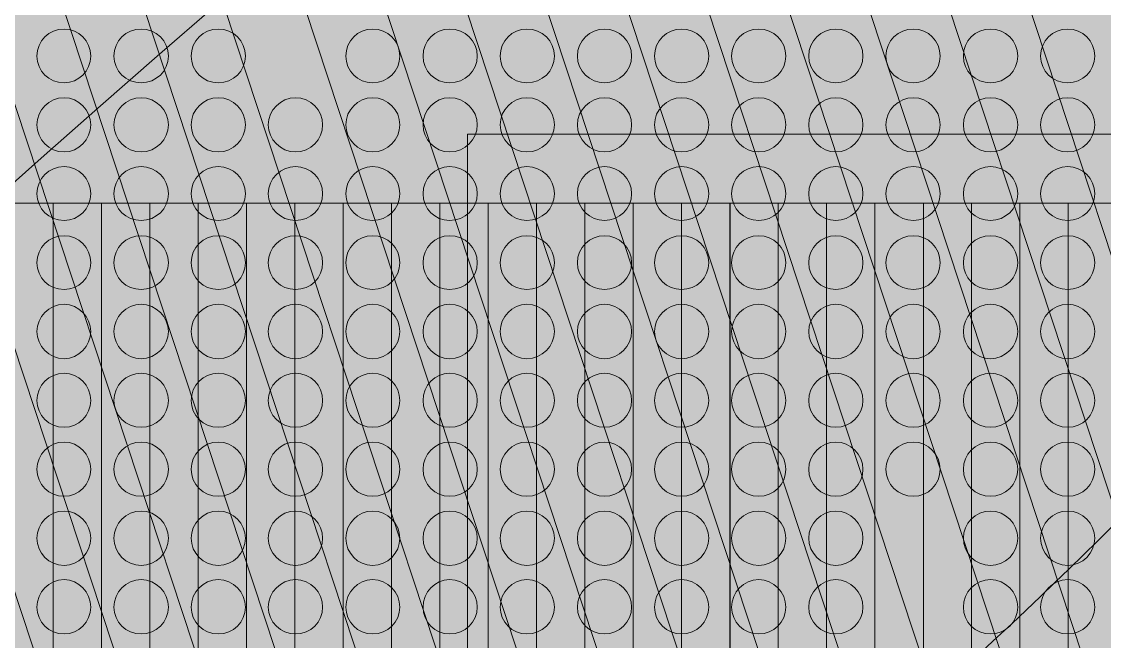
# Model space of a CAD drawing. Header units: inches. Extents: x 243 to 900, y -519 to -86.
# Drawn here: x 538.22 to 572.91, y -221.94 to -202.09 of the extents above; entities that cross this region are included whole.
import ezdxf

# ---------------------------------------------------------------- set-up
doc = ezdxf.new("R2010")
doc.units = ezdxf.units.IN
doc.header["$MEASUREMENT"] = 0
doc.layers.add('Layer 1', color=7, linetype='Continuous')

# ---------------------------------------------------------------- blocks, each defined once
blk = doc.blocks.new('block 3')
at = {"layer": 'Layer 1', "lineweight": 0}
blk.add_open_spline([(898.138, -484.267), (898.138, -494.991), (889.368, -503.763), (878.645, -503.763), (878.645, -503.763), (266.12, -503.763), (266.12, -503.763), (255.397, -503.763), (246.624, -494.991), (246.624, -484.267), (246.624, -484.267), (246.624, -108.507), (246.624, -108.507), (246.624, -97.783), (255.397, -89.011), (266.12, -89.011), (266.12, -89.011), (878.645, -89.011), (878.645, -89.011), (889.368, -89.011), (898.138, -97.783), (898.138, -108.507), (898.138, -108.507), (898.138, -484.267), (898.138, -484.267)], degree=3, knots=[0, 0, 0, 0, 1, 1, 1, 2, 2, 2, 3, 3, 3, 4, 4, 4, 5, 5, 5, 6, 6, 6, 7, 7, 7, 8, 8, 8, 8], dxfattribs=at)
blk = doc.blocks.new('block 2')
at = {"layer": 'Layer 1'}
blk.add_blockref('block 3', (0, 0), dxfattribs=at)
blk = doc.blocks.new('block 34')
at = {"layer": 'Layer 1', "lineweight": 0}
for points in [[(540.43, -203.195), (540.43, -203.669), (540.049, -204.049), (539.573, -204.049), (539.087, -204.049), (538.706, -203.669), (538.706, -203.195), (538.706, -202.706), (539.087, -202.327), (539.573, -202.327), (540.049, -202.327), (540.43, -202.706), (540.43, -203.195)], [(542.918, -203.195), (542.918, -203.669), (542.521, -204.049), (542.048, -204.049), (541.559, -204.049), (541.175, -203.669), (541.175, -203.195), (541.175, -202.706), (541.559, -202.327), (542.048, -202.327), (542.521, -202.327), (542.918, -202.706), (542.918, -203.195)], [(545.387, -203.195), (545.387, -203.669), (544.993, -204.049), (544.517, -204.049), (544.031, -204.049), (543.65, -203.669), (543.65, -203.195), (543.65, -202.706), (544.031, -202.327), (544.517, -202.327), (544.993, -202.327), (545.387, -202.706), (545.387, -203.195)], [(550.334, -203.195), (550.334, -203.669), (549.953, -204.049), (549.461, -204.049), (548.991, -204.049), (548.607, -203.669), (548.607, -203.195), (548.607, -202.706), (548.991, -202.327), (549.461, -202.327), (549.953, -202.327), (550.334, -202.706), (550.334, -203.195)], [(552.819, -203.195), (552.819, -203.669), (552.422, -204.049), (551.933, -204.049), (551.463, -204.049), (551.079, -203.669), (551.079, -203.195), (551.079, -202.706), (551.463, -202.327), (551.933, -202.327), (552.422, -202.327), (552.819, -202.706), (552.819, -203.195)], [(555.291, -203.195), (555.291, -203.669), (554.894, -204.049), (554.411, -204.049), (553.932, -204.049), (553.554, -203.669), (553.554, -203.195), (553.554, -202.706), (553.932, -202.327), (554.411, -202.327), (554.894, -202.327), (555.291, -202.706), (555.291, -203.195)], [(557.766, -203.195), (557.766, -203.669), (557.369, -204.049), (556.893, -204.049), (556.423, -204.049), (556.026, -203.669), (556.026, -203.195), (556.026, -202.706), (556.423, -202.327), (556.893, -202.327), (557.369, -202.327), (557.766, -202.706), (557.766, -203.195)], [(560.235, -203.195), (560.235, -203.669), (559.841, -204.049), (559.365, -204.049), (558.892, -204.049), (558.498, -203.669), (558.498, -203.195), (558.498, -202.706), (558.892, -202.327), (559.365, -202.327), (559.841, -202.327), (560.235, -202.706), (560.235, -203.195)], [(562.707, -203.195), (562.707, -203.669), (562.311, -204.049), (561.837, -204.049), (561.364, -204.049), (560.967, -203.669), (560.967, -203.195), (560.967, -202.706), (561.364, -202.327), (561.837, -202.327), (562.311, -202.327), (562.707, -202.706), (562.707, -203.195)], [(565.179, -203.195), (565.179, -203.669), (564.785, -204.049), (564.309, -204.049), (563.836, -204.049), (563.442, -203.669), (563.442, -203.195), (563.442, -202.706), (563.836, -202.327), (564.309, -202.327), (564.785, -202.327), (565.179, -202.706), (565.179, -203.195)], [(567.651, -203.195), (567.651, -203.669), (567.27, -204.049), (566.797, -204.049), (566.311, -204.049), (565.912, -203.669), (565.912, -203.195), (565.912, -202.706), (566.311, -202.327), (566.797, -202.327), (567.27, -202.327), (567.651, -202.706), (567.651, -203.195)], [(570.139, -203.195), (570.139, -203.669), (569.74, -204.049), (569.269, -204.049), (568.777, -204.049), (568.397, -203.669), (568.397, -203.195), (568.397, -202.706), (568.777, -202.327), (569.269, -202.327), (569.74, -202.327), (570.139, -202.706), (570.139, -203.195)], [(572.608, -203.195), (572.608, -203.669), (572.214, -204.049), (571.741, -204.049), (571.255, -204.049), (570.871, -203.669), (570.871, -203.195), (570.871, -202.706), (571.255, -202.327), (571.741, -202.327), (572.214, -202.327), (572.608, -202.706), (572.608, -203.195)]]:
    blk.add_open_spline(points, degree=3, knots=[0, 0, 0, 0, 1, 1, 1, 2, 2, 2, 3, 3, 3, 4, 4, 4, 4], dxfattribs=at)
blk = doc.blocks.new('block 35')
at = {"layer": 'Layer 1', "lineweight": 0}
for points in [[(540.43, -205.392), (540.43, -205.868), (540.049, -206.263), (539.573, -206.263), (539.087, -206.263), (538.706, -205.868), (538.706, -205.392), (538.706, -204.921), (539.087, -204.525), (539.573, -204.525), (540.049, -204.525), (540.43, -204.921), (540.43, -205.392)], [(542.918, -205.392), (542.918, -205.868), (542.521, -206.263), (542.048, -206.263), (541.559, -206.263), (541.175, -205.868), (541.175, -205.392), (541.175, -204.921), (541.559, -204.525), (542.048, -204.525), (542.521, -204.525), (542.918, -204.921), (542.918, -205.392)], [(545.387, -205.392), (545.387, -205.868), (544.993, -206.263), (544.517, -206.263), (544.031, -206.263), (543.65, -205.868), (543.65, -205.392), (543.65, -204.921), (544.031, -204.525), (544.517, -204.525), (544.993, -204.525), (545.387, -204.921), (545.387, -205.392)], [(547.862, -205.392), (547.862, -205.868), (547.479, -206.263), (546.989, -206.263), (546.519, -206.263), (546.12, -205.868), (546.12, -205.392), (546.12, -204.921), (546.519, -204.525), (546.989, -204.525), (547.479, -204.525), (547.862, -204.921), (547.862, -205.392)], [(550.334, -205.392), (550.334, -205.868), (549.953, -206.263), (549.461, -206.263), (548.991, -206.263), (548.607, -205.868), (548.607, -205.392), (548.607, -204.921), (548.991, -204.525), (549.461, -204.525), (549.953, -204.525), (550.334, -204.921), (550.334, -205.392)], [(552.819, -205.392), (552.819, -205.868), (552.422, -206.263), (551.933, -206.263), (551.463, -206.263), (551.079, -205.868), (551.079, -205.392), (551.079, -204.921), (551.463, -204.525), (551.933, -204.525), (552.422, -204.525), (552.819, -204.921), (552.819, -205.392)], [(555.291, -205.392), (555.291, -205.868), (554.894, -206.263), (554.411, -206.263), (553.932, -206.263), (553.554, -205.868), (553.554, -205.392), (553.554, -204.921), (553.932, -204.525), (554.411, -204.525), (554.894, -204.525), (555.291, -204.921), (555.291, -205.392)], [(557.766, -205.392), (557.766, -205.868), (557.369, -206.263), (556.893, -206.263), (556.423, -206.263), (556.026, -205.868), (556.026, -205.392), (556.026, -204.921), (556.423, -204.525), (556.893, -204.525), (557.369, -204.525), (557.766, -204.921), (557.766, -205.392)], [(560.235, -205.392), (560.235, -205.868), (559.841, -206.263), (559.365, -206.263), (558.892, -206.263), (558.498, -205.868), (558.498, -205.392), (558.498, -204.921), (558.892, -204.525), (559.365, -204.525), (559.841, -204.525), (560.235, -204.921), (560.235, -205.392)], [(562.707, -205.392), (562.707, -205.868), (562.311, -206.263), (561.837, -206.263), (561.364, -206.263), (560.967, -205.868), (560.967, -205.392), (560.967, -204.921), (561.364, -204.525), (561.837, -204.525), (562.311, -204.525), (562.707, -204.921), (562.707, -205.392)], [(565.179, -205.392), (565.179, -205.868), (564.785, -206.263), (564.309, -206.263), (563.836, -206.263), (563.442, -205.868), (563.442, -205.392), (563.442, -204.921), (563.836, -204.525), (564.309, -204.525), (564.785, -204.525), (565.179, -204.921), (565.179, -205.392)], [(567.651, -205.392), (567.651, -205.868), (567.27, -206.263), (566.797, -206.263), (566.311, -206.263), (565.912, -205.868), (565.912, -205.392), (565.912, -204.921), (566.311, -204.525), (566.797, -204.525), (567.27, -204.525), (567.651, -204.921), (567.651, -205.392)], [(570.139, -205.392), (570.139, -205.868), (569.74, -206.263), (569.269, -206.263), (568.777, -206.263), (568.397, -205.868), (568.397, -205.392), (568.397, -204.921), (568.777, -204.525), (569.269, -204.525), (569.74, -204.525), (570.139, -204.921), (570.139, -205.392)], [(572.608, -205.392), (572.608, -205.868), (572.214, -206.263), (571.741, -206.263), (571.255, -206.263), (570.871, -205.868), (570.871, -205.392), (570.871, -204.921), (571.255, -204.525), (571.741, -204.525), (572.214, -204.525), (572.608, -204.921), (572.608, -205.392)]]:
    blk.add_open_spline(points, degree=3, knots=[0, 0, 0, 0, 1, 1, 1, 2, 2, 2, 3, 3, 3, 4, 4, 4, 4], dxfattribs=at)
blk = doc.blocks.new('block 36')
at = {"layer": 'Layer 1', "lineweight": 0}
for points in [[(540.43, -207.606), (540.43, -208.078), (540.049, -208.459), (539.573, -208.459), (539.087, -208.459), (538.706, -208.078), (538.706, -207.606), (538.706, -207.117), (539.087, -206.734), (539.573, -206.734), (540.049, -206.734), (540.43, -207.117), (540.43, -207.606)], [(542.918, -207.606), (542.918, -208.078), (542.521, -208.459), (542.048, -208.459), (541.559, -208.459), (541.175, -208.078), (541.175, -207.606), (541.175, -207.117), (541.559, -206.734), (542.048, -206.734), (542.521, -206.734), (542.918, -207.117), (542.918, -207.606)], [(545.387, -207.606), (545.387, -208.078), (544.993, -208.459), (544.517, -208.459), (544.031, -208.459), (543.65, -208.078), (543.65, -207.606), (543.65, -207.117), (544.031, -206.734), (544.517, -206.734), (544.993, -206.734), (545.387, -207.117), (545.387, -207.606)], [(547.862, -207.606), (547.862, -208.078), (547.479, -208.459), (546.989, -208.459), (546.519, -208.459), (546.12, -208.078), (546.12, -207.606), (546.12, -207.117), (546.519, -206.734), (546.989, -206.734), (547.479, -206.734), (547.862, -207.117), (547.862, -207.606)], [(550.334, -207.606), (550.334, -208.078), (549.953, -208.459), (549.461, -208.459), (548.991, -208.459), (548.607, -208.078), (548.607, -207.606), (548.607, -207.117), (548.991, -206.734), (549.461, -206.734), (549.953, -206.734), (550.334, -207.117), (550.334, -207.606)], [(552.819, -207.606), (552.819, -208.078), (552.422, -208.459), (551.933, -208.459), (551.463, -208.459), (551.079, -208.078), (551.079, -207.606), (551.079, -207.117), (551.463, -206.734), (551.933, -206.734), (552.422, -206.734), (552.819, -207.117), (552.819, -207.606)], [(555.291, -207.606), (555.291, -208.078), (554.894, -208.459), (554.411, -208.459), (553.932, -208.459), (553.554, -208.078), (553.554, -207.606), (553.554, -207.117), (553.932, -206.734), (554.411, -206.734), (554.894, -206.734), (555.291, -207.117), (555.291, -207.606)], [(557.766, -207.606), (557.766, -208.078), (557.369, -208.459), (556.893, -208.459), (556.423, -208.459), (556.026, -208.078), (556.026, -207.606), (556.026, -207.117), (556.423, -206.734), (556.893, -206.734), (557.369, -206.734), (557.766, -207.117), (557.766, -207.606)], [(560.235, -207.606), (560.235, -208.078), (559.841, -208.459), (559.365, -208.459), (558.892, -208.459), (558.498, -208.078), (558.498, -207.606), (558.498, -207.117), (558.892, -206.734), (559.365, -206.734), (559.841, -206.734), (560.235, -207.117), (560.235, -207.606)], [(562.707, -207.606), (562.707, -208.078), (562.311, -208.459), (561.837, -208.459), (561.364, -208.459), (560.967, -208.078), (560.967, -207.606), (560.967, -207.117), (561.364, -206.734), (561.837, -206.734), (562.311, -206.734), (562.707, -207.117), (562.707, -207.606)], [(565.179, -207.606), (565.179, -208.078), (564.785, -208.459), (564.309, -208.459), (563.836, -208.459), (563.442, -208.078), (563.442, -207.606), (563.442, -207.117), (563.836, -206.734), (564.309, -206.734), (564.785, -206.734), (565.179, -207.117), (565.179, -207.606)], [(567.651, -207.606), (567.651, -208.078), (567.27, -208.459), (566.797, -208.459), (566.311, -208.459), (565.912, -208.078), (565.912, -207.606), (565.912, -207.117), (566.311, -206.734), (566.797, -206.734), (567.27, -206.734), (567.651, -207.117), (567.651, -207.606)], [(570.139, -207.606), (570.139, -208.078), (569.74, -208.459), (569.269, -208.459), (568.777, -208.459), (568.397, -208.078), (568.397, -207.606), (568.397, -207.117), (568.777, -206.734), (569.269, -206.734), (569.74, -206.734), (570.139, -207.117), (570.139, -207.606)], [(572.608, -207.606), (572.608, -208.078), (572.214, -208.459), (571.741, -208.459), (571.255, -208.459), (570.871, -208.078), (570.871, -207.606), (570.871, -207.117), (571.255, -206.734), (571.741, -206.734), (572.214, -206.734), (572.608, -207.117), (572.608, -207.606)]]:
    blk.add_open_spline(points, degree=3, knots=[0, 0, 0, 0, 1, 1, 1, 2, 2, 2, 3, 3, 3, 4, 4, 4, 4], dxfattribs=at)
blk = doc.blocks.new('block 37')
at = {"layer": 'Layer 1', "lineweight": 0}
for points in [[(540.43, -209.817), (540.43, -210.291), (540.049, -210.671), (539.573, -210.671), (539.087, -210.671), (538.706, -210.291), (538.706, -209.817), (538.706, -209.327), (539.087, -208.948), (539.573, -208.948), (540.049, -208.948), (540.43, -209.327), (540.43, -209.817)], [(542.918, -209.817), (542.918, -210.291), (542.521, -210.671), (542.048, -210.671), (541.559, -210.671), (541.175, -210.291), (541.175, -209.817), (541.175, -209.327), (541.559, -208.948), (542.048, -208.948), (542.521, -208.948), (542.918, -209.327), (542.918, -209.817)], [(545.387, -209.817), (545.387, -210.291), (544.993, -210.671), (544.517, -210.671), (544.031, -210.671), (543.65, -210.291), (543.65, -209.817), (543.65, -209.327), (544.031, -208.948), (544.517, -208.948), (544.993, -208.948), (545.387, -209.327), (545.387, -209.817)], [(547.862, -209.817), (547.862, -210.291), (547.479, -210.671), (546.989, -210.671), (546.519, -210.671), (546.12, -210.291), (546.12, -209.817), (546.12, -209.327), (546.519, -208.948), (546.989, -208.948), (547.479, -208.948), (547.862, -209.327), (547.862, -209.817)], [(550.334, -209.817), (550.334, -210.291), (549.953, -210.671), (549.461, -210.671), (548.991, -210.671), (548.607, -210.291), (548.607, -209.817), (548.607, -209.327), (548.991, -208.948), (549.461, -208.948), (549.953, -208.948), (550.334, -209.327), (550.334, -209.817)], [(552.819, -209.817), (552.819, -210.291), (552.422, -210.671), (551.933, -210.671), (551.463, -210.671), (551.079, -210.291), (551.079, -209.817), (551.079, -209.327), (551.463, -208.948), (551.933, -208.948), (552.422, -208.948), (552.819, -209.327), (552.819, -209.817)], [(555.291, -209.817), (555.291, -210.291), (554.894, -210.671), (554.411, -210.671), (553.932, -210.671), (553.554, -210.291), (553.554, -209.817), (553.554, -209.327), (553.932, -208.948), (554.411, -208.948), (554.894, -208.948), (555.291, -209.327), (555.291, -209.817)], [(557.766, -209.817), (557.766, -210.291), (557.369, -210.671), (556.893, -210.671), (556.423, -210.671), (556.026, -210.291), (556.026, -209.817), (556.026, -209.327), (556.423, -208.948), (556.893, -208.948), (557.369, -208.948), (557.766, -209.327), (557.766, -209.817)], [(560.235, -209.817), (560.235, -210.291), (559.841, -210.671), (559.365, -210.671), (558.892, -210.671), (558.498, -210.291), (558.498, -209.817), (558.498, -209.327), (558.892, -208.948), (559.365, -208.948), (559.841, -208.948), (560.235, -209.327), (560.235, -209.817)], [(562.707, -209.817), (562.707, -210.291), (562.311, -210.671), (561.837, -210.671), (561.364, -210.671), (560.967, -210.291), (560.967, -209.817), (560.967, -209.327), (561.364, -208.948), (561.837, -208.948), (562.311, -208.948), (562.707, -209.327), (562.707, -209.817)], [(565.179, -209.817), (565.179, -210.291), (564.785, -210.671), (564.309, -210.671), (563.836, -210.671), (563.442, -210.291), (563.442, -209.817), (563.442, -209.327), (563.836, -208.948), (564.309, -208.948), (564.785, -208.948), (565.179, -209.327), (565.179, -209.817)], [(567.651, -209.817), (567.651, -210.291), (567.27, -210.671), (566.797, -210.671), (566.311, -210.671), (565.912, -210.291), (565.912, -209.817), (565.912, -209.327), (566.311, -208.948), (566.797, -208.948), (567.27, -208.948), (567.651, -209.327), (567.651, -209.817)], [(570.139, -209.817), (570.139, -210.291), (569.74, -210.671), (569.269, -210.671), (568.777, -210.671), (568.397, -210.291), (568.397, -209.817), (568.397, -209.327), (568.777, -208.948), (569.269, -208.948), (569.74, -208.948), (570.139, -209.327), (570.139, -209.817)], [(572.608, -209.817), (572.608, -210.291), (572.214, -210.671), (571.741, -210.671), (571.255, -210.671), (570.871, -210.291), (570.871, -209.817), (570.871, -209.327), (571.255, -208.948), (571.741, -208.948), (572.214, -208.948), (572.608, -209.327), (572.608, -209.817)]]:
    blk.add_open_spline(points, degree=3, knots=[0, 0, 0, 0, 1, 1, 1, 2, 2, 2, 3, 3, 3, 4, 4, 4, 4], dxfattribs=at)
blk = doc.blocks.new('block 38')
at = {"layer": 'Layer 1', "lineweight": 0}
for points in [[(540.43, -212.014), (540.43, -212.49), (540.049, -212.886), (539.573, -212.886), (539.087, -212.886), (538.706, -212.49), (538.706, -212.014), (538.706, -211.543), (539.087, -211.145), (539.573, -211.145), (540.049, -211.145), (540.43, -211.543), (540.43, -212.014)], [(542.918, -212.014), (542.918, -212.49), (542.521, -212.886), (542.048, -212.886), (541.559, -212.886), (541.175, -212.49), (541.175, -212.014), (541.175, -211.543), (541.559, -211.145), (542.048, -211.145), (542.521, -211.145), (542.918, -211.543), (542.918, -212.014)], [(545.387, -212.014), (545.387, -212.49), (544.993, -212.886), (544.517, -212.886), (544.031, -212.886), (543.65, -212.49), (543.65, -212.014), (543.65, -211.543), (544.031, -211.145), (544.517, -211.145), (544.993, -211.145), (545.387, -211.543), (545.387, -212.014)], [(547.862, -212.014), (547.862, -212.49), (547.479, -212.886), (546.989, -212.886), (546.519, -212.886), (546.12, -212.49), (546.12, -212.014), (546.12, -211.543), (546.519, -211.145), (546.989, -211.145), (547.479, -211.145), (547.862, -211.543), (547.862, -212.014)], [(550.334, -212.014), (550.334, -212.49), (549.953, -212.886), (549.461, -212.886), (548.991, -212.886), (548.607, -212.49), (548.607, -212.014), (548.607, -211.543), (548.991, -211.145), (549.461, -211.145), (549.953, -211.145), (550.334, -211.543), (550.334, -212.014)], [(552.819, -212.014), (552.819, -212.49), (552.422, -212.886), (551.933, -212.886), (551.463, -212.886), (551.079, -212.49), (551.079, -212.014), (551.079, -211.543), (551.463, -211.145), (551.933, -211.145), (552.422, -211.145), (552.819, -211.543), (552.819, -212.014)], [(555.291, -212.014), (555.291, -212.49), (554.894, -212.886), (554.411, -212.886), (553.932, -212.886), (553.554, -212.49), (553.554, -212.014), (553.554, -211.543), (553.932, -211.145), (554.411, -211.145), (554.894, -211.145), (555.291, -211.543), (555.291, -212.014)], [(557.766, -212.014), (557.766, -212.49), (557.369, -212.886), (556.893, -212.886), (556.423, -212.886), (556.026, -212.49), (556.026, -212.014), (556.026, -211.543), (556.423, -211.145), (556.893, -211.145), (557.369, -211.145), (557.766, -211.543), (557.766, -212.014)], [(560.235, -212.014), (560.235, -212.49), (559.841, -212.886), (559.365, -212.886), (558.892, -212.886), (558.498, -212.49), (558.498, -212.014), (558.498, -211.543), (558.892, -211.145), (559.365, -211.145), (559.841, -211.145), (560.235, -211.543), (560.235, -212.014)], [(562.707, -212.014), (562.707, -212.49), (562.311, -212.886), (561.837, -212.886), (561.364, -212.886), (560.967, -212.49), (560.967, -212.014), (560.967, -211.543), (561.364, -211.145), (561.837, -211.145), (562.311, -211.145), (562.707, -211.543), (562.707, -212.014)], [(565.179, -212.014), (565.179, -212.49), (564.785, -212.886), (564.309, -212.886), (563.836, -212.886), (563.442, -212.49), (563.442, -212.014), (563.442, -211.543), (563.836, -211.145), (564.309, -211.145), (564.785, -211.145), (565.179, -211.543), (565.179, -212.014)], [(567.651, -212.014), (567.651, -212.49), (567.27, -212.886), (566.797, -212.886), (566.311, -212.886), (565.912, -212.49), (565.912, -212.014), (565.912, -211.543), (566.311, -211.145), (566.797, -211.145), (567.27, -211.145), (567.651, -211.543), (567.651, -212.014)], [(570.139, -212.014), (570.139, -212.49), (569.74, -212.886), (569.269, -212.886), (568.777, -212.886), (568.397, -212.49), (568.397, -212.014), (568.397, -211.543), (568.777, -211.145), (569.269, -211.145), (569.74, -211.145), (570.139, -211.543), (570.139, -212.014)], [(572.608, -212.014), (572.608, -212.49), (572.214, -212.886), (571.741, -212.886), (571.255, -212.886), (570.871, -212.49), (570.871, -212.014), (570.871, -211.543), (571.255, -211.145), (571.741, -211.145), (572.214, -211.145), (572.608, -211.543), (572.608, -212.014)]]:
    blk.add_open_spline(points, degree=3, knots=[0, 0, 0, 0, 1, 1, 1, 2, 2, 2, 3, 3, 3, 4, 4, 4, 4], dxfattribs=at)
blk = doc.blocks.new('block 39')
at = {"layer": 'Layer 1', "lineweight": 0}
for points in [[(540.43, -214.229), (540.43, -214.699), (540.049, -215.083), (539.573, -215.083), (539.087, -215.083), (538.706, -214.699), (538.706, -214.229), (538.706, -213.74), (539.087, -213.355), (539.573, -213.355), (540.049, -213.355), (540.43, -213.74), (540.43, -214.229)], [(542.918, -214.229), (542.918, -214.699), (542.521, -215.083), (542.048, -215.083), (541.559, -215.083), (541.175, -214.699), (541.175, -214.229), (541.175, -213.74), (541.559, -213.355), (542.048, -213.355), (542.521, -213.355), (542.918, -213.74), (542.918, -214.229)], [(545.387, -214.229), (545.387, -214.699), (544.993, -215.083), (544.517, -215.083), (544.031, -215.083), (543.65, -214.699), (543.65, -214.229), (543.65, -213.74), (544.031, -213.355), (544.517, -213.355), (544.993, -213.355), (545.387, -213.74), (545.387, -214.229)], [(547.862, -214.229), (547.862, -214.699), (547.479, -215.083), (546.989, -215.083), (546.519, -215.083), (546.12, -214.699), (546.12, -214.229), (546.12, -213.74), (546.519, -213.355), (546.989, -213.355), (547.479, -213.355), (547.862, -213.74), (547.862, -214.229)], [(550.334, -214.229), (550.334, -214.699), (549.953, -215.083), (549.461, -215.083), (548.991, -215.083), (548.607, -214.699), (548.607, -214.229), (548.607, -213.74), (548.991, -213.355), (549.461, -213.355), (549.953, -213.355), (550.334, -213.74), (550.334, -214.229)], [(552.819, -214.229), (552.819, -214.699), (552.422, -215.083), (551.933, -215.083), (551.463, -215.083), (551.079, -214.699), (551.079, -214.229), (551.079, -213.74), (551.463, -213.355), (551.933, -213.355), (552.422, -213.355), (552.819, -213.74), (552.819, -214.229)], [(555.291, -214.229), (555.291, -214.699), (554.894, -215.083), (554.411, -215.083), (553.932, -215.083), (553.554, -214.699), (553.554, -214.229), (553.554, -213.74), (553.932, -213.355), (554.411, -213.355), (554.894, -213.355), (555.291, -213.74), (555.291, -214.229)], [(557.766, -214.229), (557.766, -214.699), (557.369, -215.083), (556.893, -215.083), (556.423, -215.083), (556.026, -214.699), (556.026, -214.229), (556.026, -213.74), (556.423, -213.355), (556.893, -213.355), (557.369, -213.355), (557.766, -213.74), (557.766, -214.229)], [(560.235, -214.229), (560.235, -214.699), (559.841, -215.083), (559.365, -215.083), (558.892, -215.083), (558.498, -214.699), (558.498, -214.229), (558.498, -213.74), (558.892, -213.355), (559.365, -213.355), (559.841, -213.355), (560.235, -213.74), (560.235, -214.229)], [(562.707, -214.229), (562.707, -214.699), (562.311, -215.083), (561.837, -215.083), (561.364, -215.083), (560.967, -214.699), (560.967, -214.229), (560.967, -213.74), (561.364, -213.355), (561.837, -213.355), (562.311, -213.355), (562.707, -213.74), (562.707, -214.229)], [(565.179, -214.229), (565.179, -214.699), (564.785, -215.083), (564.309, -215.083), (563.836, -215.083), (563.442, -214.699), (563.442, -214.229), (563.442, -213.74), (563.836, -213.355), (564.309, -213.355), (564.785, -213.355), (565.179, -213.74), (565.179, -214.229)], [(567.651, -214.229), (567.651, -214.699), (567.27, -215.083), (566.797, -215.083), (566.311, -215.083), (565.912, -214.699), (565.912, -214.229), (565.912, -213.74), (566.311, -213.355), (566.797, -213.355), (567.27, -213.355), (567.651, -213.74), (567.651, -214.229)], [(570.139, -214.229), (570.139, -214.699), (569.74, -215.083), (569.269, -215.083), (568.777, -215.083), (568.397, -214.699), (568.397, -214.229), (568.397, -213.74), (568.777, -213.355), (569.269, -213.355), (569.74, -213.355), (570.139, -213.74), (570.139, -214.229)], [(572.608, -214.229), (572.608, -214.699), (572.214, -215.083), (571.741, -215.083), (571.255, -215.083), (570.871, -214.699), (570.871, -214.229), (570.871, -213.74), (571.255, -213.355), (571.741, -213.355), (572.214, -213.355), (572.608, -213.74), (572.608, -214.229)]]:
    blk.add_open_spline(points, degree=3, knots=[0, 0, 0, 0, 1, 1, 1, 2, 2, 2, 3, 3, 3, 4, 4, 4, 4], dxfattribs=at)
blk = doc.blocks.new('block 40')
at = {"layer": 'Layer 1', "lineweight": 0}
for points in [[(540.43, -216.425), (540.43, -216.914), (540.049, -217.295), (539.573, -217.295), (539.087, -217.295), (538.706, -216.914), (538.706, -216.425), (538.706, -215.952), (539.087, -215.556), (539.573, -215.556), (540.049, -215.556), (540.43, -215.952), (540.43, -216.425)], [(542.918, -216.425), (542.918, -216.914), (542.521, -217.295), (542.048, -217.295), (541.559, -217.295), (541.175, -216.914), (541.175, -216.425), (541.175, -215.952), (541.559, -215.556), (542.048, -215.556), (542.521, -215.556), (542.918, -215.952), (542.918, -216.425)], [(545.387, -216.425), (545.387, -216.914), (544.993, -217.295), (544.517, -217.295), (544.031, -217.295), (543.65, -216.914), (543.65, -216.425), (543.65, -215.952), (544.031, -215.556), (544.517, -215.556), (544.993, -215.556), (545.387, -215.952), (545.387, -216.425)], [(547.862, -216.425), (547.862, -216.914), (547.479, -217.295), (546.989, -217.295), (546.519, -217.295), (546.12, -216.914), (546.12, -216.425), (546.12, -215.952), (546.519, -215.556), (546.989, -215.556), (547.479, -215.556), (547.862, -215.952), (547.862, -216.425)], [(550.334, -216.425), (550.334, -216.914), (549.953, -217.295), (549.461, -217.295), (548.991, -217.295), (548.607, -216.914), (548.607, -216.425), (548.607, -215.952), (548.991, -215.556), (549.461, -215.556), (549.953, -215.556), (550.334, -215.952), (550.334, -216.425)], [(552.819, -216.425), (552.819, -216.914), (552.422, -217.295), (551.933, -217.295), (551.463, -217.295), (551.079, -216.914), (551.079, -216.425), (551.079, -215.952), (551.463, -215.556), (551.933, -215.556), (552.422, -215.556), (552.819, -215.952), (552.819, -216.425)], [(555.291, -216.425), (555.291, -216.914), (554.894, -217.295), (554.411, -217.295), (553.932, -217.295), (553.554, -216.914), (553.554, -216.425), (553.554, -215.952), (553.932, -215.556), (554.411, -215.556), (554.894, -215.556), (555.291, -215.952), (555.291, -216.425)], [(557.766, -216.425), (557.766, -216.914), (557.369, -217.295), (556.893, -217.295), (556.423, -217.295), (556.026, -216.914), (556.026, -216.425), (556.026, -215.952), (556.423, -215.556), (556.893, -215.556), (557.369, -215.556), (557.766, -215.952), (557.766, -216.425)], [(560.235, -216.425), (560.235, -216.914), (559.841, -217.295), (559.365, -217.295), (558.892, -217.295), (558.498, -216.914), (558.498, -216.425), (558.498, -215.952), (558.892, -215.556), (559.365, -215.556), (559.841, -215.556), (560.235, -215.952), (560.235, -216.425)], [(562.707, -216.425), (562.707, -216.914), (562.311, -217.295), (561.837, -217.295), (561.364, -217.295), (560.967, -216.914), (560.967, -216.425), (560.967, -215.952), (561.364, -215.556), (561.837, -215.556), (562.311, -215.556), (562.707, -215.952), (562.707, -216.425)], [(565.179, -216.425), (565.179, -216.914), (564.785, -217.295), (564.309, -217.295), (563.836, -217.295), (563.442, -216.914), (563.442, -216.425), (563.442, -215.952), (563.836, -215.556), (564.309, -215.556), (564.785, -215.556), (565.179, -215.952), (565.179, -216.425)], [(567.651, -216.425), (567.651, -216.914), (567.27, -217.295), (566.797, -217.295), (566.311, -217.295), (565.912, -216.914), (565.912, -216.425), (565.912, -215.952), (566.311, -215.556), (566.797, -215.556), (567.27, -215.556), (567.651, -215.952), (567.651, -216.425)], [(570.139, -216.425), (570.139, -216.914), (569.74, -217.295), (569.269, -217.295), (568.777, -217.295), (568.397, -216.914), (568.397, -216.425), (568.397, -215.952), (568.777, -215.556), (569.269, -215.556), (569.74, -215.556), (570.139, -215.952), (570.139, -216.425)], [(572.608, -216.425), (572.608, -216.914), (572.214, -217.295), (571.741, -217.295), (571.255, -217.295), (570.871, -216.914), (570.871, -216.425), (570.871, -215.952), (571.255, -215.556), (571.741, -215.556), (572.214, -215.556), (572.608, -215.952), (572.608, -216.425)]]:
    blk.add_open_spline(points, degree=3, knots=[0, 0, 0, 0, 1, 1, 1, 2, 2, 2, 3, 3, 3, 4, 4, 4, 4], dxfattribs=at)
blk = doc.blocks.new('block 41')
at = {"layer": 'Layer 1', "lineweight": 0}
for points in [[(540.43, -218.637), (540.43, -219.111), (540.049, -219.509), (539.573, -219.509), (539.087, -219.509), (538.706, -219.111), (538.706, -218.637), (538.706, -218.166), (539.087, -217.768), (539.573, -217.768), (540.049, -217.768), (540.43, -218.166), (540.43, -218.637)], [(542.918, -218.637), (542.918, -219.111), (542.521, -219.509), (542.048, -219.509), (541.559, -219.509), (541.175, -219.111), (541.175, -218.637), (541.175, -218.166), (541.559, -217.768), (542.048, -217.768), (542.521, -217.768), (542.918, -218.166), (542.918, -218.637)], [(545.387, -218.637), (545.387, -219.111), (544.993, -219.509), (544.517, -219.509), (544.031, -219.509), (543.65, -219.111), (543.65, -218.637), (543.65, -218.166), (544.031, -217.768), (544.517, -217.768), (544.993, -217.768), (545.387, -218.166), (545.387, -218.637)], [(547.862, -218.637), (547.862, -219.111), (547.479, -219.509), (546.989, -219.509), (546.519, -219.509), (546.12, -219.111), (546.12, -218.637), (546.12, -218.166), (546.519, -217.768), (546.989, -217.768), (547.479, -217.768), (547.862, -218.166), (547.862, -218.637)], [(550.334, -218.637), (550.334, -219.111), (549.953, -219.509), (549.461, -219.509), (548.991, -219.509), (548.607, -219.111), (548.607, -218.637), (548.607, -218.166), (548.991, -217.768), (549.461, -217.768), (549.953, -217.768), (550.334, -218.166), (550.334, -218.637)], [(552.819, -218.637), (552.819, -219.111), (552.422, -219.509), (551.933, -219.509), (551.463, -219.509), (551.079, -219.111), (551.079, -218.637), (551.079, -218.166), (551.463, -217.768), (551.933, -217.768), (552.422, -217.768), (552.819, -218.166), (552.819, -218.637)], [(555.291, -218.637), (555.291, -219.111), (554.894, -219.509), (554.411, -219.509), (553.932, -219.509), (553.554, -219.111), (553.554, -218.637), (553.554, -218.166), (553.932, -217.768), (554.411, -217.768), (554.894, -217.768), (555.291, -218.166), (555.291, -218.637)], [(557.766, -218.637), (557.766, -219.111), (557.369, -219.509), (556.893, -219.509), (556.423, -219.509), (556.026, -219.111), (556.026, -218.637), (556.026, -218.166), (556.423, -217.768), (556.893, -217.768), (557.369, -217.768), (557.766, -218.166), (557.766, -218.637)], [(560.235, -218.637), (560.235, -219.111), (559.841, -219.509), (559.365, -219.509), (558.892, -219.509), (558.498, -219.111), (558.498, -218.637), (558.498, -218.166), (558.892, -217.768), (559.365, -217.768), (559.841, -217.768), (560.235, -218.166), (560.235, -218.637)], [(562.707, -218.637), (562.707, -219.111), (562.311, -219.509), (561.837, -219.509), (561.364, -219.509), (560.967, -219.111), (560.967, -218.637), (560.967, -218.166), (561.364, -217.768), (561.837, -217.768), (562.311, -217.768), (562.707, -218.166), (562.707, -218.637)], [(565.179, -218.637), (565.179, -219.111), (564.785, -219.509), (564.309, -219.509), (563.836, -219.509), (563.442, -219.111), (563.442, -218.637), (563.442, -218.166), (563.836, -217.768), (564.309, -217.768), (564.785, -217.768), (565.179, -218.166), (565.179, -218.637)], [(570.139, -218.637), (570.139, -219.111), (569.74, -219.509), (569.269, -219.509), (568.777, -219.509), (568.397, -219.111), (568.397, -218.637), (568.397, -218.166), (568.777, -217.768), (569.269, -217.768), (569.74, -217.768), (570.139, -218.166), (570.139, -218.637)], [(572.608, -218.637), (572.608, -219.111), (572.214, -219.509), (571.741, -219.509), (571.255, -219.509), (570.871, -219.111), (570.871, -218.637), (570.871, -218.166), (571.255, -217.768), (571.741, -217.768), (572.214, -217.768), (572.608, -218.166), (572.608, -218.637)]]:
    blk.add_open_spline(points, degree=3, knots=[0, 0, 0, 0, 1, 1, 1, 2, 2, 2, 3, 3, 3, 4, 4, 4, 4], dxfattribs=at)
blk = doc.blocks.new('block 42')
at = {"layer": 'Layer 1', "lineweight": 0}
for points in [[(540.43, -220.851), (540.43, -221.32), (540.049, -221.705), (539.573, -221.705), (539.087, -221.705), (538.706, -221.32), (538.706, -220.851), (538.706, -220.363), (539.087, -219.965), (539.573, -219.965), (540.049, -219.965), (540.43, -220.363), (540.43, -220.851)], [(542.918, -220.851), (542.918, -221.32), (542.521, -221.705), (542.048, -221.705), (541.559, -221.705), (541.175, -221.32), (541.175, -220.851), (541.175, -220.363), (541.559, -219.965), (542.048, -219.965), (542.521, -219.965), (542.918, -220.363), (542.918, -220.851)], [(545.387, -220.851), (545.387, -221.32), (544.993, -221.705), (544.517, -221.705), (544.031, -221.705), (543.65, -221.32), (543.65, -220.851), (543.65, -220.363), (544.031, -219.965), (544.517, -219.965), (544.993, -219.965), (545.387, -220.363), (545.387, -220.851)], [(547.862, -220.851), (547.862, -221.32), (547.479, -221.705), (546.989, -221.705), (546.519, -221.705), (546.12, -221.32), (546.12, -220.851), (546.12, -220.363), (546.519, -219.965), (546.989, -219.965), (547.479, -219.965), (547.862, -220.363), (547.862, -220.851)], [(550.334, -220.851), (550.334, -221.32), (549.953, -221.705), (549.461, -221.705), (548.991, -221.705), (548.607, -221.32), (548.607, -220.851), (548.607, -220.363), (548.991, -219.965), (549.461, -219.965), (549.953, -219.965), (550.334, -220.363), (550.334, -220.851)], [(552.819, -220.851), (552.819, -221.32), (552.422, -221.705), (551.933, -221.705), (551.463, -221.705), (551.079, -221.32), (551.079, -220.851), (551.079, -220.363), (551.463, -219.965), (551.933, -219.965), (552.422, -219.965), (552.819, -220.363), (552.819, -220.851)], [(555.291, -220.851), (555.291, -221.32), (554.894, -221.705), (554.411, -221.705), (553.932, -221.705), (553.554, -221.32), (553.554, -220.851), (553.554, -220.363), (553.932, -219.965), (554.411, -219.965), (554.894, -219.965), (555.291, -220.363), (555.291, -220.851)], [(557.766, -220.851), (557.766, -221.32), (557.369, -221.705), (556.893, -221.705), (556.423, -221.705), (556.026, -221.32), (556.026, -220.851), (556.026, -220.363), (556.423, -219.965), (556.893, -219.965), (557.369, -219.965), (557.766, -220.363), (557.766, -220.851)], [(560.235, -220.851), (560.235, -221.32), (559.841, -221.705), (559.365, -221.705), (558.892, -221.705), (558.498, -221.32), (558.498, -220.851), (558.498, -220.363), (558.892, -219.965), (559.365, -219.965), (559.841, -219.965), (560.235, -220.363), (560.235, -220.851)], [(562.707, -220.851), (562.707, -221.32), (562.311, -221.705), (561.837, -221.705), (561.364, -221.705), (560.967, -221.32), (560.967, -220.851), (560.967, -220.363), (561.364, -219.965), (561.837, -219.965), (562.311, -219.965), (562.707, -220.363), (562.707, -220.851)], [(565.179, -220.851), (565.179, -221.32), (564.785, -221.705), (564.309, -221.705), (563.836, -221.705), (563.442, -221.32), (563.442, -220.851), (563.442, -220.363), (563.836, -219.965), (564.309, -219.965), (564.785, -219.965), (565.179, -220.363), (565.179, -220.851)], [(570.139, -220.851), (570.139, -221.32), (569.74, -221.705), (569.269, -221.705), (568.777, -221.705), (568.397, -221.32), (568.397, -220.851), (568.397, -220.363), (568.777, -219.965), (569.269, -219.965), (569.74, -219.965), (570.139, -220.363), (570.139, -220.851)], [(572.608, -220.851), (572.608, -221.32), (572.214, -221.705), (571.741, -221.705), (571.255, -221.705), (570.871, -221.32), (570.871, -220.851), (570.871, -220.363), (571.255, -219.965), (571.741, -219.965), (572.214, -219.965), (572.608, -220.363), (572.608, -220.851)]]:
    blk.add_open_spline(points, degree=3, knots=[0, 0, 0, 0, 1, 1, 1, 2, 2, 2, 3, 3, 3, 4, 4, 4, 4], dxfattribs=at)
blk = doc.blocks.new('block 5')
at = {"layer": 'Layer 1'}
for name in ['block 34', 'block 35', 'block 36', 'block 37', 'block 38', 'block 39', 'block 40', 'block 41', 'block 42']:
    blk.add_blockref(name, (0, 0), dxfattribs=at)
blk = doc.blocks.new('block 4')
at = {"layer": 'Layer 1'}
blk.add_blockref('block 5', (0, 0), dxfattribs=at)
blk = doc.blocks.new('block 286')
at = {"layer": 'Layer 1', "true_color": 0x1479be}
h = blk.add_hatch(color=152, dxfattribs=at)
h.dxf.hatch_style = 2
h.paths.add_polyline_path([(565.848, -312.554), (517.825, -167.129), (520.408, -167.129), (568.431, -312.554)])
at = {"layer": 'Layer 1', "true_color": 0x1279be}
h = blk.add_hatch(color=152, dxfattribs=at)
h.dxf.hatch_style = 2
h.paths.add_polyline_path([(568.431, -312.554), (520.408, -167.129), (522.989, -167.129), (571.011, -312.554)])
at = {"layer": 'Layer 1', "true_color": 0x1479be}
h = blk.add_hatch(color=152, dxfattribs=at)
h.dxf.hatch_style = 2
h.paths.add_polyline_path([(571.011, -312.554), (522.989, -167.129), (525.569, -167.129), (573.592, -312.554)])
at = {"layer": 'Layer 1', "true_color": 0x0b77bd}
h = blk.add_hatch(color=152, dxfattribs=at)
h.dxf.hatch_style = 2
h.paths.add_polyline_path([(573.592, -312.554), (525.569, -167.129), (528.152, -167.129), (576.175, -312.554)])
at = {"layer": 'Layer 1', "true_color": 0x0e75bb}
h = blk.add_hatch(color=152, dxfattribs=at)
h.dxf.hatch_style = 2
h.paths.add_polyline_path([(576.175, -312.554), (528.152, -167.129), (530.732, -167.129), (578.755, -312.554)])
h = blk.add_hatch(color=152, dxfattribs=at)
h.dxf.hatch_style = 2
h.paths.add_polyline_path([(578.755, -312.554), (530.732, -167.129), (533.313, -167.129), (581.336, -312.554)])
at = {"layer": 'Layer 1', "true_color": 0x1075bb}
h = blk.add_hatch(color=152, dxfattribs=at)
h.dxf.hatch_style = 2
h.paths.add_polyline_path([(581.336, -312.554), (533.313, -167.129), (535.896, -167.129), (582.602, -308.571), (582.602, -312.554)])
at = {"layer": 'Layer 1', "true_color": 0x1773b9}
h = blk.add_hatch(color=152, dxfattribs=at)
h.dxf.hatch_style = 2
h.paths.add_polyline_path([(582.602, -308.57), (535.896, -167.129), (538.476, -167.129), (582.602, -300.753)])
at = {"layer": 'Layer 1', "true_color": 0x1272b9}
h = blk.add_hatch(color=152, dxfattribs=at)
h.dxf.hatch_style = 2
h.paths.add_polyline_path([(582.602, -300.753), (538.476, -167.132), (541.057, -167.132), (582.602, -292.937)])
at = {"layer": 'Layer 1', "true_color": 0x1171b8}
h = blk.add_hatch(color=152, dxfattribs=at)
h.dxf.hatch_style = 2
h.paths.add_polyline_path([(582.602, -292.937), (541.057, -167.13), (543.64, -167.13), (582.602, -285.122)])
at = {"layer": 'Layer 1', "true_color": 0x1470b7}
h = blk.add_hatch(color=152, dxfattribs=at)
h.dxf.hatch_style = 2
h.paths.add_polyline_path([(582.602, -285.12), (543.64, -167.13), (546.22, -167.13), (582.602, -277.304)])
at = {"layer": 'Layer 1', "true_color": 0x136fb7}
h = blk.add_hatch(color=152, dxfattribs=at)
h.dxf.hatch_style = 2
h.paths.add_polyline_path([(582.602, -277.304), (546.22, -167.13), (548.8, -167.13), (582.602, -269.487)])
at = {"layer": 'Layer 1', "true_color": 0x166eb6}
h = blk.add_hatch(color=152, dxfattribs=at)
h.dxf.hatch_style = 2
h.paths.add_polyline_path([(582.602, -269.487), (548.8, -167.129), (551.383, -167.129), (582.602, -261.671)])
at = {"layer": 'Layer 1', "true_color": 0x126db5}
h = blk.add_hatch(color=152, dxfattribs=at)
h.dxf.hatch_style = 2
h.paths.add_polyline_path([(582.602, -261.671), (551.383, -167.129), (553.964, -167.129), (582.602, -253.854)])
at = {"layer": 'Layer 1', "true_color": 0x116cb4}
h = blk.add_hatch(color=152, dxfattribs=at)
h.dxf.hatch_style = 2
h.paths.add_polyline_path([(582.602, -253.854), (553.964, -167.128), (556.544, -167.128), (582.602, -246.037)])
at = {"layer": 'Layer 1', "true_color": 0x106bb4}
h = blk.add_hatch(color=152, dxfattribs=at)
h.dxf.hatch_style = 2
h.paths.add_polyline_path([(582.602, -246.036), (556.544, -167.13), (559.127, -167.13), (582.602, -238.221)])
at = {"layer": 'Layer 1', "true_color": 0x136ab3}
h = blk.add_hatch(color=152, dxfattribs=at)
h.dxf.hatch_style = 2
h.paths.add_polyline_path([(582.602, -238.221), (559.127, -167.13), (561.708, -167.13), (582.602, -230.404)])
at = {"layer": 'Layer 1', "lineweight": 0}
for points in [[(565.848, -312.554), (517.825, -167.129), (520.408, -167.129), (568.431, -312.554), (565.848, -312.554)], [(568.431, -312.554), (520.408, -167.129), (522.989, -167.129), (571.011, -312.554), (568.431, -312.554)], [(571.011, -312.554), (522.989, -167.129), (525.569, -167.129), (573.592, -312.554), (571.011, -312.554)], [(573.592, -312.554), (525.569, -167.129), (528.152, -167.129), (576.175, -312.554), (573.592, -312.554)], [(576.175, -312.554), (528.152, -167.129), (530.732, -167.129), (578.755, -312.554), (576.175, -312.554)], [(578.755, -312.554), (530.732, -167.129), (533.313, -167.129), (581.336, -312.554), (578.755, -312.554)], [(581.336, -312.554), (533.313, -167.129), (535.896, -167.129), (582.602, -308.571), (582.602, -312.554), (581.336, -312.554)], [(582.602, -308.57), (535.896, -167.129), (538.476, -167.129), (582.602, -300.753), (582.602, -308.57)], [(582.602, -300.753), (538.476, -167.132), (541.057, -167.132), (582.602, -292.937), (582.602, -300.753)], [(582.602, -292.937), (541.057, -167.13), (543.64, -167.13), (582.602, -285.122), (582.602, -292.937)], [(582.602, -285.12), (543.64, -167.13), (546.22, -167.13), (582.602, -277.304), (582.602, -285.12)], [(582.602, -277.304), (546.22, -167.13), (548.8, -167.13), (582.602, -269.487), (582.602, -277.304)], [(582.602, -269.487), (548.8, -167.129), (551.383, -167.129), (582.602, -261.671), (582.602, -269.487)], [(582.602, -261.671), (551.383, -167.129), (553.964, -167.129), (582.602, -253.854), (582.602, -261.671)], [(582.602, -253.854), (553.964, -167.128), (556.544, -167.128), (582.602, -246.037), (582.602, -253.854)], [(582.602, -246.036), (556.544, -167.13), (559.127, -167.13), (582.602, -238.221), (582.602, -246.036)], [(582.602, -238.221), (559.127, -167.13), (561.708, -167.13), (582.602, -230.404), (582.602, -238.221)]]:
    blk.add_lwpolyline(points, dxfattribs=at)
blk.add_open_spline([(481.091, -199.266), (481.091, -199.266), (582.602, -199.266), (582.602, -199.266), (582.602, -199.266), (582.602, -167.129), (582.602, -167.129), (582.602, -167.129), (476.726, -167.129), (476.726, -167.129), (455.041, -167.129), (437.462, -184.708), (437.462, -206.393), (437.462, -206.393), (437.462, -215.646), (437.462, -215.646), (437.462, -224.775), (440.587, -233.174), (445.814, -239.84), (440.587, -246.511), (437.462, -254.905), (437.462, -264.037), (437.462, -264.037), (437.462, -273.289), (437.462, -273.289), (437.462, -294.974), (455.041, -312.553), (476.726, -312.553), (476.726, -312.553), (552.507, -312.553), (552.507, -312.553), (552.507, -312.553), (557.61, -312.553), (557.61, -312.553), (557.61, -312.553), (582.602, -312.553), (582.602, -312.553), (582.602, -312.553), (582.602, -205.692), (582.602, -205.692), (582.602, -205.692), (552.507, -205.692), (552.507, -205.692), (552.507, -205.692), (552.507, -280.885), (552.507, -280.885), (552.507, -280.885), (481.091, -280.885), (481.091, -280.885), (474.328, -280.885), (468.85, -275.403), (468.85, -268.641), (468.85, -261.879), (474.328, -256.399), (481.091, -256.399), (481.091, -256.399), (544.345, -256.399), (544.345, -256.399), (544.345, -256.399), (544.345, -223.751), (544.345, -223.751), (544.345, -223.751), (481.091, -223.751), (481.091, -223.751), (474.328, -223.751), (468.85, -218.27), (468.85, -211.507), (468.85, -204.748), (474.328, -199.266), (481.091, -199.266)], degree=3, knots=[0, 0, 0, 0, 1, 1, 1, 2, 2, 2, 3, 3, 3, 4, 4, 4, 5, 5, 5, 6, 6, 6, 7, 7, 7, 8, 8, 8, 9, 9, 9, 10, 10, 10, 11, 11, 11, 12, 12, 12, 13, 13, 13, 14, 14, 14, 15, 15, 15, 16, 16, 16, 17, 17, 17, 18, 18, 18, 19, 19, 19, 20, 20, 20, 21, 21, 21, 22, 22, 22, 23, 23, 23, 23], dxfattribs=at)
blk = doc.blocks.new('block 285')
at = {"layer": 'Layer 1'}
blk.add_blockref('block 286', (0, 0), dxfattribs=at)
blk = doc.blocks.new('block 284')
at = {"layer": 'Layer 1'}
blk.add_blockref('block 285', (0, 0), dxfattribs=at)
blk = doc.blocks.new('block 288')
at = {"layer": 'Layer 1', "true_color": 0x1279be}
h = blk.add_hatch(color=152, dxfattribs=at)
h.dxf.hatch_style = 2
h.paths.add_polyline_path([(539.23, -312.553), (537.68, -312.553), (537.68, -207.908), (539.23, -207.908)])
at = {"layer": 'Layer 1', "true_color": 0x1479be}
h = blk.add_hatch(color=152, dxfattribs=at)
h.dxf.hatch_style = 2
h.paths.add_polyline_path([(540.779, -312.553), (539.23, -312.553), (539.23, -207.908), (540.779, -207.908)])
at = {"layer": 'Layer 1', "true_color": 0x0b77bd}
h = blk.add_hatch(color=152, dxfattribs=at)
h.dxf.hatch_style = 2
h.paths.add_polyline_path([(542.328, -312.553), (540.779, -312.553), (540.779, -207.908), (542.328, -207.908)])
at = {"layer": 'Layer 1', "true_color": 0x0e75bb}
h = blk.add_hatch(color=152, dxfattribs=at)
h.dxf.hatch_style = 2
h.paths.add_polyline_path([(543.878, -312.553), (542.328, -312.553), (542.328, -207.908), (543.878, -207.908)])
h = blk.add_hatch(color=152, dxfattribs=at)
h.dxf.hatch_style = 2
h.paths.add_polyline_path([(545.427, -312.553), (543.878, -312.553), (543.878, -207.908), (545.427, -207.908)])
at = {"layer": 'Layer 1', "true_color": 0x1075bb}
h = blk.add_hatch(color=152, dxfattribs=at)
h.dxf.hatch_style = 2
h.paths.add_polyline_path([(546.976, -312.553), (545.427, -312.553), (545.427, -207.908), (546.976, -207.908)])
at = {"layer": 'Layer 1', "true_color": 0x1773b9}
h = blk.add_hatch(color=152, dxfattribs=at)
h.dxf.hatch_style = 2
h.paths.add_polyline_path([(548.525, -312.553), (546.976, -312.553), (546.976, -207.908), (548.525, -207.908)])
at = {"layer": 'Layer 1', "true_color": 0x1272b9}
h = blk.add_hatch(color=152, dxfattribs=at)
h.dxf.hatch_style = 2
h.paths.add_polyline_path([(550.072, -312.553), (548.523, -312.553), (548.523, -207.908), (550.072, -207.908)])
at = {"layer": 'Layer 1', "true_color": 0x1171b8}
h = blk.add_hatch(color=152, dxfattribs=at)
h.dxf.hatch_style = 2
h.paths.add_polyline_path([(551.621, -312.553), (550.072, -312.553), (550.072, -207.908), (551.621, -207.908)])
at = {"layer": 'Layer 1', "true_color": 0x1470b7}
h = blk.add_hatch(color=152, dxfattribs=at)
h.dxf.hatch_style = 2
h.paths.add_polyline_path([(553.171, -312.553), (551.621, -312.553), (551.621, -207.908), (553.171, -207.908)])
at = {"layer": 'Layer 1', "true_color": 0x136fb7}
h = blk.add_hatch(color=152, dxfattribs=at)
h.dxf.hatch_style = 2
h.paths.add_polyline_path([(554.72, -312.553), (553.171, -312.553), (553.171, -207.908), (554.72, -207.908)])
at = {"layer": 'Layer 1', "true_color": 0x166eb6}
h = blk.add_hatch(color=152, dxfattribs=at)
h.dxf.hatch_style = 2
h.paths.add_polyline_path([(556.269, -312.553), (554.72, -312.553), (554.72, -207.908), (556.269, -207.908)])
at = {"layer": 'Layer 1', "true_color": 0x126db5}
h = blk.add_hatch(color=152, dxfattribs=at)
h.dxf.hatch_style = 2
h.paths.add_polyline_path([(557.819, -312.553), (556.269, -312.553), (556.269, -207.908), (557.819, -207.908)])
at = {"layer": 'Layer 1', "true_color": 0x116cb4}
h = blk.add_hatch(color=152, dxfattribs=at)
h.dxf.hatch_style = 2
h.paths.add_polyline_path([(559.368, -312.553), (557.819, -312.553), (557.819, -207.908), (559.368, -207.908)])
at = {"layer": 'Layer 1', "true_color": 0x106bb4}
h = blk.add_hatch(color=152, dxfattribs=at)
h.dxf.hatch_style = 2
h.paths.add_polyline_path([(560.92, -312.553), (559.368, -312.553), (559.368, -207.908), (560.92, -207.908)])
at = {"layer": 'Layer 1', "true_color": 0x136ab3}
h = blk.add_hatch(color=152, dxfattribs=at)
h.dxf.hatch_style = 2
h.paths.add_polyline_path([(562.464, -312.553), (560.914, -312.553), (560.914, -207.908), (562.464, -207.908)])
h = blk.add_hatch(color=152, dxfattribs=at)
h.dxf.hatch_style = 2
h.paths.add_polyline_path([(564.013, -312.553), (562.464, -312.553), (562.464, -207.908), (564.013, -207.908)])
at = {"layer": 'Layer 1', "true_color": 0x1169b0}
h = blk.add_hatch(color=144, dxfattribs=at)
h.dxf.hatch_style = 2
h.paths.add_polyline_path([(565.562, -312.553), (564.013, -312.553), (564.013, -207.908), (565.562, -207.908)])
at = {"layer": 'Layer 1', "true_color": 0x0e68b2}
h = blk.add_hatch(color=152, dxfattribs=at)
h.dxf.hatch_style = 2
h.paths.add_polyline_path([(567.114, -312.553), (565.562, -312.553), (565.562, -207.908), (567.114, -207.908)])
at = {"layer": 'Layer 1', "true_color": 0x1066b0}
h = blk.add_hatch(color=144, dxfattribs=at)
h.dxf.hatch_style = 2
h.paths.add_polyline_path([(568.661, -312.553), (567.114, -312.553), (567.114, -207.908), (568.661, -207.908)])
at = {"layer": 'Layer 1', "true_color": 0x1365af}
h = blk.add_hatch(color=144, dxfattribs=at)
h.dxf.hatch_style = 2
h.paths.add_polyline_path([(570.21, -312.553), (568.661, -312.553), (568.661, -207.908), (570.21, -207.908)])
at = {"layer": 'Layer 1', "true_color": 0x0a65af}
h = blk.add_hatch(color=144, dxfattribs=at)
h.dxf.hatch_style = 2
h.paths.add_polyline_path([(571.76, -312.553), (570.21, -312.553), (570.21, -207.908), (571.76, -207.908)])
at = {"layer": 'Layer 1', "true_color": 0x1063af}
h = blk.add_hatch(color=144, dxfattribs=at)
h.dxf.hatch_style = 2
h.paths.add_polyline_path([(573.309, -312.553), (571.76, -312.553), (571.76, -207.908), (573.309, -207.908)])
at = {"layer": 'Layer 1', "lineweight": 0}
for points in [[(539.23, -312.553), (537.68, -312.553), (537.68, -207.908), (539.23, -207.908), (539.23, -312.553)], [(540.779, -312.553), (539.23, -312.553), (539.23, -207.908), (540.779, -207.908), (540.779, -312.553)], [(542.328, -312.553), (540.779, -312.553), (540.779, -207.908), (542.328, -207.908), (542.328, -312.553)], [(543.878, -312.553), (542.328, -312.553), (542.328, -207.908), (543.878, -207.908), (543.878, -312.553)], [(545.427, -312.553), (543.878, -312.553), (543.878, -207.908), (545.427, -207.908), (545.427, -312.553)], [(546.976, -312.553), (545.427, -312.553), (545.427, -207.908), (546.976, -207.908), (546.976, -312.553)], [(548.525, -312.553), (546.976, -312.553), (546.976, -207.908), (548.525, -207.908), (548.525, -312.553)], [(550.072, -312.553), (548.523, -312.553), (548.523, -207.908), (550.072, -207.908), (550.072, -312.553)], [(551.621, -312.553), (550.072, -312.553), (550.072, -207.908), (551.621, -207.908), (551.621, -312.553)], [(553.171, -312.553), (551.621, -312.553), (551.621, -207.908), (553.171, -207.908), (553.171, -312.553)], [(554.72, -312.553), (553.171, -312.553), (553.171, -207.908), (554.72, -207.908), (554.72, -312.553)], [(556.269, -312.553), (554.72, -312.553), (554.72, -207.908), (556.269, -207.908), (556.269, -312.553)], [(557.819, -312.553), (556.269, -312.553), (556.269, -207.908), (557.819, -207.908), (557.819, -312.553)], [(559.368, -312.553), (557.819, -312.553), (557.819, -207.908), (559.368, -207.908), (559.368, -312.553)], [(560.92, -312.553), (559.368, -312.553), (559.368, -207.908), (560.92, -207.908), (560.92, -312.553)], [(562.464, -312.553), (560.914, -312.553), (560.914, -207.908), (562.464, -207.908), (562.464, -312.553)], [(564.013, -312.553), (562.464, -312.553), (562.464, -207.908), (564.013, -207.908), (564.013, -312.553)], [(565.562, -312.553), (564.013, -312.553), (564.013, -207.908), (565.562, -207.908), (565.562, -312.553)], [(567.114, -312.553), (565.562, -312.553), (565.562, -207.908), (567.114, -207.908), (567.114, -312.553)], [(568.661, -312.553), (567.114, -312.553), (567.114, -207.908), (568.661, -207.908), (568.661, -312.553)], [(570.21, -312.553), (568.661, -312.553), (568.661, -207.908), (570.21, -207.908), (570.21, -312.553)], [(571.76, -312.553), (570.21, -312.553), (570.21, -207.908), (571.76, -207.908), (571.76, -312.553)], [(573.309, -312.553), (571.76, -312.553), (571.76, -207.908), (573.309, -207.908), (573.309, -312.553)]]:
    blk.add_lwpolyline(points, dxfattribs=at)
blk.add_open_spline([(552.507, -235.312), (552.507, -235.312), (552.507, -280.885), (552.507, -280.885), (552.507, -280.885), (481.091, -280.885), (481.091, -280.885), (474.328, -280.885), (468.848, -275.403), (468.848, -268.644), (468.848, -265.207), (470.267, -262.107), (472.549, -259.882), (472.499, -259.882), (472.449, -259.882), (472.398, -259.882), (460.667, -259.882), (449.272, -258.458), (438.367, -255.792), (437.796, -258.456), (437.462, -261.207), (437.462, -264.037), (437.462, -264.037), (437.462, -273.289), (437.462, -273.289), (437.462, -294.976), (455.041, -312.553), (476.726, -312.553), (476.726, -312.553), (552.507, -312.553), (552.507, -312.553), (552.507, -312.553), (557.61, -312.553), (557.61, -312.553), (557.61, -312.553), (582.602, -312.553), (582.602, -312.553), (582.602, -312.553), (582.602, -207.908), (582.602, -207.908), (573.938, -218.409), (563.796, -227.647), (552.507, -235.312)], degree=3, knots=[0, 0, 0, 0, 1, 1, 1, 2, 2, 2, 3, 3, 3, 4, 4, 4, 5, 5, 5, 6, 6, 6, 7, 7, 7, 8, 8, 8, 9, 9, 9, 10, 10, 10, 11, 11, 11, 12, 12, 12, 13, 13, 13, 14, 14, 14, 14], dxfattribs=at)
blk = doc.blocks.new('block 283')
at = {"layer": 'Layer 1'}
for name in ['block 284', 'block 288']:
    blk.add_blockref(name, (0, 0), dxfattribs=at)

msp = doc.modelspace()

# ---------------------------------------------------------------- linework, layer by layer
at = {"layer": 'Layer 1', "lineweight": 0}
msp.add_open_spline([(771.889, -89.011), (771.889, -89.011), (266.12, -89.011), (266.12, -89.011), (255.397, -89.011), (246.624, -97.783), (246.624, -108.507), (246.624, -108.507), (246.624, -499.044), (246.624, -499.044), (246.624, -509.767), (255.397, -518.54), (266.12, -518.54), (266.12, -518.54), (371.556, -518.54), (371.556, -518.54), (400.967, -304.591), (562.913, -132.915), (771.889, -89.011)], degree=3, knots=[0, 0, 0, 0, 1, 1, 1, 2, 2, 2, 3, 3, 3, 4, 4, 4, 5, 5, 5, 6, 6, 6, 6], dxfattribs=at)

# ---------------------------------------------------------------- block references
at = {"layer": 'Layer 1'}
for name in ['block 2', 'block 4', 'block 283']:
    msp.add_blockref(name, (0, 0), dxfattribs=at)

doc.saveas('drawing.dxf')
